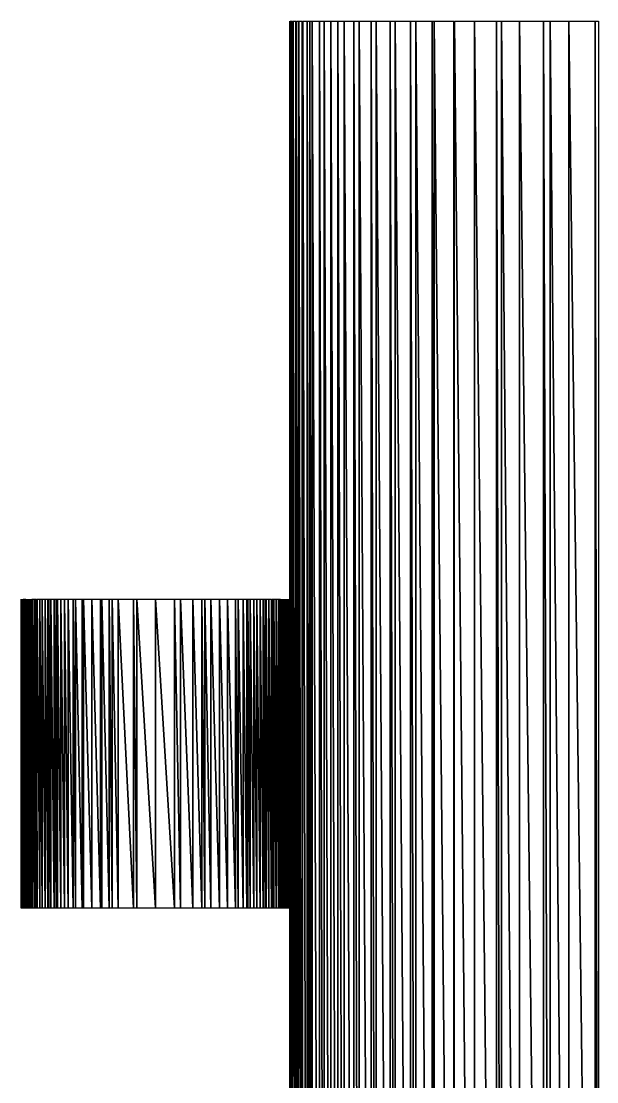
# Model space of a CAD drawing. Extents: x 0 to 4200, y 0 to 2970.
# Drawn here: x 3931.4 to 3940.03, y 324.62 to 340.51 of the extents above; entities that cross this region are included whole.
import ezdxf

# ---------------------------------------------------------------- set-up
doc = ezdxf.new("R2010")
doc.units = 0
doc.layers.get('0').update_dxf_attribs({"linetype": 'CONTINUOUS'})

msp = doc.modelspace()

# ---------------------------------------------------------------- linework, layer by layer
at = {"color": 7, "linetype": 'CONTINUOUS'}
for points in [[(3935.430708, 313.394626), (3935.430708, 340.511277), (3935.43071, 313.385922)], [(3935.43071, 313.385922), (3935.430708, 340.511277), (3935.43071, 313.385922)], [(3935.43071, 313.385922), (3935.43071, 340.511277), (3935.430967, 313.332854), (3935.43071, 313.385922)], [(3935.430967, 313.332854), (3935.43071, 340.511277), (3935.430967, 313.332854)], [(3935.430967, 313.332854), (3935.430967, 340.511277), (3935.43635, 313.123775), (3935.430967, 313.332854)], [(3935.43635, 313.123775), (3935.430967, 340.511277), (3935.43635, 313.123775)], [(3935.43635, 313.123775), (3935.43635, 340.511277), (3935.43636, 313.123643)], [(3935.43636, 313.123643), (3935.43635, 340.511277), (3935.43636, 313.123643)], [(3935.43636, 313.123643), (3935.43636, 340.511277), (3935.453077, 312.911018), (3935.43636, 313.123643)], [(3935.453077, 312.911018), (3935.43636, 340.511277), (3935.453077, 340.511277), (3935.453077, 312.911018)], [(3935.453077, 312.911018), (3935.453077, 340.511277), (3935.468019, 312.720969), (3935.453077, 312.911018)], [(3935.468019, 312.720969), (3935.453077, 340.511277), (3935.468019, 340.511277), (3935.468019, 312.720969)], [(3935.468019, 312.720969), (3935.468019, 340.511277), (3935.480503, 312.640803), (3935.468019, 312.720969)], [(3935.480503, 312.640803), (3935.468019, 340.511277), (3935.480503, 312.640803)], [(3935.480503, 312.640803), (3935.480503, 340.511277), (3935.51828, 312.398207), (3935.480503, 312.640803)], [(3935.51828, 312.398207), (3935.480503, 340.511277), (3935.51828, 340.511277), (3935.51828, 312.398207)], [(3935.51828, 312.398207), (3935.51828, 340.511277), (3935.527552, 312.338661), (3935.51828, 312.398207)], [(3935.527552, 312.338661), (3935.51828, 340.511277), (3935.527552, 312.338661)], [(3935.527552, 312.338661), (3935.527552, 340.511277), (3935.566052, 312.179275), (3935.527552, 312.338661)], [(3935.566052, 312.179275), (3935.527552, 340.511277), (3935.566052, 340.511277), (3935.566052, 312.179275)], [(3935.566052, 312.179275), (3935.566052, 340.511277), (3935.614939, 311.976882), (3935.566052, 312.179275)], [(3935.614939, 311.976882), (3935.566052, 340.511277), (3935.614939, 340.511277), (3935.614939, 311.976882)], [(3935.614939, 311.976882), (3935.614939, 340.511277), (3935.623461, 311.951646), (3935.614939, 311.976882)], [(3935.623461, 311.951646), (3935.614939, 340.511277), (3935.623461, 311.951646)], [(3935.623461, 311.951646), (3935.623461, 340.511277), (3935.690151, 311.754164), (3935.623461, 311.951646)], [(3935.690151, 311.754164), (3935.623461, 340.511277), (3935.690151, 340.511277), (3935.690151, 311.754164)], [(3935.690151, 311.754164), (3935.690151, 340.511277), (3935.730169, 311.635665), (3935.690151, 311.754164)], [(3935.730169, 311.635665), (3935.690151, 340.511277), (3935.730169, 340.511277), (3935.730169, 311.635665)], [(3935.730169, 311.635665), (3935.730169, 340.511277), (3935.765765, 311.555889), (3935.730169, 311.635665)], [(3935.765765, 311.555889), (3935.730169, 340.511277), (3935.765765, 340.511277), (3935.765765, 311.555889)], [(3935.765765, 311.555889), (3935.765765, 340.511277), (3935.873231, 311.315042), (3935.765765, 311.555889)], [(3935.873231, 311.315042), (3935.765765, 340.511277), (3935.873231, 340.511277), (3935.873231, 311.315042)], [(3935.873231, 311.315042), (3935.873231, 340.511277), (3935.942336, 311.193726), (3935.873231, 311.315042)], [(3935.942336, 311.193726), (3935.873231, 340.511277), (3935.942336, 340.511277), (3935.942336, 311.193726)], [(3935.942336, 311.193726), (3935.942336, 340.511277), (3936.044117, 311.015046), (3935.942336, 311.193726)], [(3936.044117, 311.015046), (3935.942336, 340.511277), (3936.044117, 340.511277), (3936.044117, 311.015046)], [(3936.044117, 311.015046), (3936.044117, 340.511277), (3936.150318, 310.865744), (3936.044117, 311.015046)], [(3936.150318, 310.865744), (3936.044117, 340.511277), (3936.150318, 340.511277), (3936.150318, 310.865744)], [(3936.150318, 310.865744), (3936.150318, 340.511277), (3936.242815, 310.735709), (3936.150318, 310.865744)], [(3936.242815, 310.735709), (3936.150318, 340.511277), (3936.242815, 340.511277), (3936.242815, 310.735709)], [(3936.242815, 310.735709), (3936.242815, 340.511277), (3936.386857, 310.571226), (3936.242815, 310.735709)], [(3936.386857, 310.571226), (3936.242815, 340.511277), (3936.386857, 340.511277), (3936.386857, 310.571226)], [(3936.386857, 310.571226), (3936.386857, 340.511277), (3936.469316, 310.477064), (3936.386857, 310.571226)], [(3936.469316, 310.477064), (3936.386857, 340.511277), (3936.469316, 340.511277), (3936.469316, 310.477064)], [(3936.469316, 310.477064), (3936.469316, 340.511277), (3936.649095, 310.308859), (3936.469316, 310.477064)], [(3936.649095, 310.308859), (3936.469316, 340.511277), (3936.649095, 340.511277), (3936.649095, 310.308859)], [(3936.649095, 310.308859), (3936.649095, 340.511277), (3936.72361, 310.239143), (3936.649095, 310.308859)], [(3936.72361, 310.239143), (3936.649095, 340.511277), (3936.72361, 340.511277), (3936.72361, 310.239143)], [(3936.72361, 310.239143), (3936.72361, 340.511277), (3936.934179, 310.07703), (3936.72361, 310.239143)], [(3936.934179, 310.07703), (3936.72361, 340.511277), (3936.934179, 340.511277), (3936.934179, 310.07703)], [(3936.934179, 310.07703), (3936.934179, 340.511277), (3937.005685, 310.021978), (3936.934179, 310.07703)], [(3937.005685, 310.021978), (3936.934179, 340.511277), (3937.005685, 340.511277), (3937.005685, 310.021978)], [(3937.005685, 310.021978), (3937.005685, 340.511277), (3937.239252, 309.873949), (3937.005685, 310.021978)], [(3937.239252, 309.873949), (3937.005685, 340.511277), (3937.239252, 340.511277), (3937.239252, 309.873949)], [(3937.239252, 309.873949), (3937.239252, 340.511277), (3937.315533, 309.825603), (3937.239252, 309.873949)], [(3937.315533, 309.825603), (3937.239252, 340.511277), (3937.315533, 340.511277), (3937.315533, 309.825603)], [(3937.315533, 309.825603), (3937.315533, 340.511277), (3937.561458, 309.692486), (3937.315533, 309.825603)], [(3937.561458, 309.692486), (3937.315533, 340.511277), (3937.561458, 340.511277), (3937.561458, 309.692486)], [(3937.561458, 309.692486), (3937.561458, 340.511277), (3937.592572, 309.675644), (3937.561458, 309.692486)], [(3937.592572, 309.675644), (3937.561458, 340.511277), (3937.592572, 340.511277), (3937.592572, 309.675644)], [(3937.592572, 309.675644), (3937.592572, 340.511277), (3937.886483, 309.535417), (3937.592572, 309.675644)], [(3937.886483, 309.535417), (3937.592572, 340.511277), (3937.886483, 340.511277), (3937.886483, 309.535417)], [(3937.886483, 309.535417), (3937.886483, 340.511277), (3937.897942, 309.530605)], [(3937.897942, 309.530605), (3937.886483, 340.511277), (3937.897942, 309.530605)], [(3937.897942, 309.530605), (3937.897942, 340.511277), (3938.197258, 309.404913), (3937.897942, 309.530605)], [(3938.197258, 309.404913), (3937.897942, 340.511277), (3938.197258, 340.511277), (3938.197258, 309.404913)], [(3938.197258, 309.404913), (3938.197258, 340.511277), (3938.524889, 309.284125), (3938.197258, 309.404913)], [(3938.524889, 309.284125), (3938.197258, 340.511277), (3938.524889, 340.511277), (3938.524889, 309.284125)], [(3938.524889, 309.284125), (3938.524889, 340.511277), (3938.602322, 309.259156), (3938.524889, 309.284125)], [(3938.602322, 309.259156), (3938.524889, 340.511277), (3938.602322, 340.511277), (3938.602322, 309.259156)], [(3938.602322, 309.259156), (3938.602322, 340.511277), (3938.869366, 309.173045), (3938.602322, 309.259156)], [(3938.869366, 309.173045), (3938.602322, 340.511277), (3938.869366, 340.511277), (3938.869366, 309.173045)], [(3938.869366, 309.173045), (3938.869366, 340.511277), (3939.230682, 309.071665), (3938.869366, 309.173045)], [(3939.230682, 309.071665), (3938.869366, 340.511277), (3939.230682, 340.511277), (3939.230682, 309.071665)], [(3939.230682, 309.071665), (3939.230682, 340.511277), (3939.329547, 309.047693), (3939.230682, 309.071665)], [(3939.329547, 309.047693), (3939.230682, 340.511277), (3939.329547, 340.511277), (3939.329547, 309.047693)], [(3939.329547, 309.047693), (3939.329547, 340.511277), (3939.608827, 308.979977), (3939.329547, 309.047693)], [(3939.608827, 308.979977), (3939.329547, 340.511277), (3939.608827, 340.511277), (3939.608827, 308.979977)], [(3939.608827, 308.979977), (3939.608827, 340.511277), (3940.003793, 308.897974), (3939.608827, 308.979977)], [(3940.003793, 308.897974), (3939.608827, 340.511277), (3940.003793, 340.511277), (3940.003793, 308.897974)], [(3940.003793, 308.897974), (3940.003793, 340.511277), (3940.056772, 308.888668), (3940.003793, 308.897974)], [(3940.056772, 308.888668), (3940.003793, 340.511277), (3940.056772, 340.511277), (3940.056772, 308.888668)], [(3931.402148, 327.284612), (3931.402148, 331.852751), (3931.402148, 327.284085)], [(3931.402148, 327.284085), (3931.402148, 331.852751), (3931.402148, 327.284085)], [(3931.402148, 327.284085), (3931.402148, 331.852751), (3931.402148, 327.282537)], [(3931.402148, 327.282537), (3931.402148, 331.852751), (3931.402148, 327.282537)], [(3931.402148, 327.282537), (3931.402148, 331.852751), (3931.402148, 327.279969)], [(3931.402148, 327.279969), (3931.402148, 331.852751), (3931.402148, 327.279969)], [(3931.402148, 327.279969), (3931.402148, 331.852751), (3931.402148, 327.276379)], [(3931.402148, 327.276379), (3931.402148, 331.852751), (3931.402148, 327.276379)], [(3931.402148, 327.276379), (3931.402148, 331.852751), (3931.402149, 327.271769)], [(3931.402149, 327.271769), (3931.402148, 331.852751), (3931.402149, 327.271769)], [(3931.402149, 327.266138), (3931.402149, 331.852752), (3931.402149, 327.259486)], [(3931.402149, 327.259486), (3931.402149, 331.852752), (3931.402149, 327.259486)], [(3931.402149, 327.259486), (3931.402149, 331.852752), (3931.402149, 327.251814)], [(3931.402149, 327.251814), (3931.402149, 331.852752), (3931.402149, 327.251814)], [(3931.402149, 327.251814), (3931.402149, 331.852752), (3931.402149, 327.243122)], [(3931.402149, 327.243122), (3931.402149, 331.852752), (3931.402149, 327.243122)], [(3931.402149, 327.243122), (3931.402149, 331.852752), (3931.402149, 327.233409)], [(3931.402149, 327.233409), (3931.402149, 331.852752), (3931.402149, 327.233409)], [(3931.402149, 327.233409), (3931.402149, 331.852752), (3931.402149, 327.222675)], [(3931.402149, 327.222675), (3931.402149, 331.852752), (3931.402149, 327.222675)], [(3931.402149, 327.22268), (3931.402149, 331.852752), (3931.40288, 327.22268)], [(3931.40288, 327.22268), (3931.402149, 331.852752), (3931.40288, 327.22268)], [(3931.402149, 327.271769), (3931.402149, 331.852751), (3931.402149, 327.266138)], [(3931.402149, 327.266138), (3931.402149, 331.852751), (3931.402149, 327.266138)], [(3931.40288, 327.22268), (3931.40288, 331.853228), (3931.407641, 327.222679)], [(3931.407641, 327.222679), (3931.40288, 331.853228), (3931.407641, 327.222679)], [(3931.407641, 327.222679), (3931.407641, 331.853228), (3931.416726, 327.222679)], [(3931.416726, 327.222679), (3931.407641, 331.853228), (3931.416726, 327.222679)], [(3931.416726, 327.222679), (3931.416726, 331.853228), (3931.430012, 327.222678)], [(3931.430012, 327.222678), (3931.416726, 331.853228), (3931.430012, 327.222678)], [(3931.430012, 327.222678), (3931.430012, 331.853228), (3931.447375, 327.222677), (3931.430012, 327.222678)], [(3931.447375, 327.222677), (3931.430012, 331.853228), (3931.447375, 331.853228), (3931.447375, 327.222677)], [(3931.447375, 327.222677), (3931.447375, 331.853228), (3931.472086, 327.222675), (3931.447375, 327.222677)], [(3931.472086, 327.222675), (3931.447375, 331.853228), (3931.472086, 331.853228), (3931.472086, 327.222675)], [(3931.472086, 327.222675), (3931.472086, 331.853228), (3931.482636, 327.222675)], [(3931.482636, 327.222675), (3931.472086, 331.853228), (3931.482636, 327.222675)], [(3931.482636, 327.222675), (3931.482636, 331.853228), (3931.493839, 327.222675)], [(3931.493839, 327.222675), (3931.482636, 331.853228), (3931.493839, 327.222675)], [(3931.493839, 327.222675), (3931.493839, 331.853228), (3931.493876, 327.222675)], [(3931.493876, 327.222675), (3931.493839, 331.853228), (3931.493876, 327.222675)], [(3931.493876, 327.222675), (3931.493876, 331.853228), (3931.505797, 327.222675)], [(3931.505797, 327.222675), (3931.493876, 331.853228), (3931.505797, 327.222675)], [(3931.505797, 327.222675), (3931.505797, 331.853228), (3931.518388, 327.222675)], [(3931.518388, 327.222675), (3931.505797, 331.853228), (3931.518388, 327.222675)], [(3931.518388, 327.222675), (3931.518388, 331.853228), (3931.531641, 327.222675)], [(3931.531641, 327.222675), (3931.518388, 331.853228), (3931.531641, 327.222675)], [(3931.531641, 327.222675), (3931.531641, 331.853228), (3931.545546, 327.222675)], [(3931.545546, 327.222675), (3931.531641, 331.853228), (3931.545546, 327.222675)], [(3931.545546, 327.222675), (3931.545546, 331.853228), (3931.555129, 327.222675)], [(3931.555129, 327.222675), (3931.545546, 331.853228), (3931.555129, 327.222675)], [(3931.555129, 327.222675), (3931.555129, 331.853228), (3931.560092, 327.222675)], [(3931.560092, 327.222675), (3931.555129, 331.853228), (3931.560092, 327.222675)], [(3931.560092, 327.222675), (3931.560092, 331.853228), (3931.57527, 327.222675), (3931.560092, 327.222675)], [(3931.57527, 327.222675), (3931.560092, 331.853228), (3931.57527, 331.853228), (3931.57527, 327.222675)], [(3931.57527, 327.222675), (3931.57527, 331.853228), (3931.607484, 327.222675), (3931.57527, 327.222675)], [(3931.607484, 327.222675), (3931.57527, 331.853228), (3931.607484, 331.853228), (3931.607484, 327.222675)], [(3931.607484, 327.222675), (3931.607484, 331.853228), (3931.630256, 327.222675), (3931.607484, 327.222675)], [(3931.630256, 327.222675), (3931.607484, 331.853228), (3931.630256, 331.853228), (3931.630256, 327.222675)], [(3931.630256, 327.222675), (3931.630256, 331.853228), (3931.64211, 327.222675)], [(3931.64211, 327.222675), (3931.630256, 331.853228), (3931.64211, 327.222675)], [(3931.64211, 327.222675), (3931.64211, 331.853228), (3931.67907, 327.222675), (3931.64211, 327.222675)], [(3931.67907, 327.222675), (3931.64211, 331.853228), (3931.67907, 331.853228), (3931.67907, 327.222675)], [(3931.67907, 327.222675), (3931.67907, 331.853228), (3931.718234, 327.222675), (3931.67907, 327.222675)], [(3931.718234, 327.222675), (3931.67907, 331.853228), (3931.718234, 331.853228), (3931.718234, 327.222675)], [(3931.718234, 327.222675), (3931.718234, 331.853228), (3931.718285, 327.222675)], [(3931.718285, 327.222675), (3931.718234, 331.853228), (3931.718285, 327.222675)], [(3931.718285, 327.222675), (3931.718285, 331.853228), (3931.759679, 327.222675), (3931.718285, 327.222675)], [(3931.759679, 327.222675), (3931.718285, 331.853228), (3931.759679, 331.853228), (3931.759679, 327.222675)], [(3931.759679, 327.222675), (3931.759679, 331.853228), (3931.803173, 327.222675), (3931.759679, 327.222675)], [(3931.803173, 327.222675), (3931.759679, 331.853228), (3931.803173, 331.853228), (3931.803173, 327.222675)], [(3931.803173, 327.222675), (3931.803173, 331.853228), (3931.818072, 327.222675), (3931.803173, 327.222675)], [(3931.818072, 327.222675), (3931.803173, 331.853228), (3931.818072, 331.853228), (3931.818072, 327.222675)], [(3931.818072, 327.222675), (3931.818072, 331.853228), (3931.84869, 327.222675), (3931.818072, 327.222675)], [(3931.84869, 327.222675), (3931.818072, 331.853228), (3931.84869, 331.853228), (3931.84869, 327.222675)], [(3931.84869, 327.222675), (3931.84869, 331.853228), (3931.896152, 327.222675), (3931.84869, 327.222675)], [(3931.896152, 327.222675), (3931.84869, 331.853228), (3931.896152, 331.853228), (3931.896152, 327.222675)], [(3931.896152, 327.222675), (3931.896152, 331.853228), (3931.928782, 327.222675), (3931.896152, 327.222675)], [(3931.928782, 327.222675), (3931.896152, 331.853228), (3931.928782, 331.853228), (3931.928782, 327.222675)], [(3931.928782, 327.222675), (3931.928782, 331.853228), (3931.945481, 327.222675), (3931.928782, 327.222675)], [(3931.945481, 327.222675), (3931.928782, 331.853228), (3931.945481, 331.853228), (3931.945481, 327.222675)], [(3931.945481, 327.222675), (3931.945481, 331.853228), (3931.996599, 327.222675), (3931.945481, 327.222675)], [(3931.996599, 327.222675), (3931.945481, 331.853228), (3931.996599, 331.853228), (3931.996599, 327.222675)], [(3931.996599, 327.222675), (3931.996599, 331.853228), (3932.049377, 327.222675), (3931.996599, 327.222675)], [(3932.049377, 327.222675), (3931.996599, 331.853228), (3932.049377, 331.853228), (3932.049377, 327.222675)], [(3932.049377, 327.222675), (3932.049377, 331.853228), (3932.049429, 327.222675)], [(3932.049429, 327.222675), (3932.049377, 331.853228), (3932.049429, 327.222675)], [(3932.049429, 327.222675), (3932.049429, 331.853228), (3932.103892, 327.222675), (3932.049429, 327.222675)], [(3932.103892, 327.222675), (3932.049429, 331.853228), (3932.103892, 331.853228), (3932.103892, 327.222675)], [(3932.103892, 327.222675), (3932.103892, 331.853228), (3932.178868, 327.222675), (3932.103892, 327.222675)], [(3932.178868, 327.222675), (3932.103892, 331.853228), (3932.178868, 331.853228), (3932.178868, 327.222675)], [(3932.178868, 327.222675), (3932.178868, 331.853228), (3932.217408, 327.222675), (3932.178868, 327.222675)], [(3932.217408, 327.222675), (3932.178868, 331.853228), (3932.217408, 331.853228), (3932.217408, 327.222675)], [(3932.217408, 327.222675), (3932.217408, 331.853228), (3932.316266, 327.222675), (3932.217408, 327.222675)], [(3932.316266, 327.222675), (3932.217408, 331.853228), (3932.316266, 331.853228), (3932.316266, 327.222675)], [(3932.316266, 327.222675), (3932.316266, 331.853228), (3932.336526, 327.222675), (3932.316266, 327.222675)], [(3932.336526, 327.222675), (3932.316266, 331.853228), (3932.336526, 331.853228), (3932.336526, 327.222675)], [(3932.336526, 327.222675), (3932.336526, 331.853228), (3932.460582, 327.222675), (3932.336526, 327.222675)], [(3932.460582, 327.222675), (3932.336526, 331.853228), (3932.460582, 331.853228), (3932.460582, 327.222675)], [(3932.460582, 327.222675), (3932.460582, 331.853228), (3932.460623, 327.222675)], [(3932.460623, 327.222675), (3932.460582, 331.853228), (3932.460623, 327.222675)], [(3932.460623, 327.222675), (3932.460623, 331.853228), (3932.589076, 327.222675), (3932.460623, 327.222675)], [(3932.589076, 327.222675), (3932.460623, 331.853228), (3932.589076, 331.853228), (3932.589076, 327.222675)], [(3932.589076, 327.222675), (3932.589076, 331.853228), (3932.610829, 327.222675), (3932.589076, 327.222675)], [(3932.610829, 327.222675), (3932.589076, 331.853228), (3932.610829, 331.853228), (3932.610829, 327.222675)], [(3932.610829, 327.222675), (3932.610829, 331.853228), (3932.721263, 327.222675), (3932.610829, 327.222675)], [(3932.721263, 327.222675), (3932.610829, 331.853228), (3932.721263, 331.853228), (3932.721263, 327.222675)], [(3932.721263, 327.222675), (3932.721263, 331.853228), (3932.766019, 327.222675), (3932.721263, 327.222675)], [(3932.766019, 327.222675), (3932.721263, 331.853228), (3932.766019, 331.853228), (3932.766019, 327.222675)], [(3932.766019, 327.222675), (3932.766019, 331.853228), (3932.856562, 327.222675), (3932.766019, 327.222675)], [(3932.856562, 327.222675), (3932.766019, 331.853228), (3932.856562, 331.853228), (3932.856562, 327.222675)], [(3932.856562, 327.222675), (3932.856562, 331.853228), (3933.08727, 327.222675), (3932.856562, 327.222675)], [(3933.08727, 327.222675), (3932.856562, 331.853228), (3933.08727, 331.853228), (3933.08727, 327.222675)], [(3933.08727, 327.222675), (3933.08727, 331.853228), (3933.134006, 327.222675), (3933.08727, 327.222675)], [(3933.134006, 327.222675), (3933.08727, 331.853228), (3933.134006, 331.853228), (3933.134006, 327.222675)], [(3933.134006, 327.222675), (3933.134006, 331.853228), (3933.416428, 327.222675), (3933.134006, 327.222675)], [(3933.416428, 327.222675), (3933.134006, 331.853228), (3933.416428, 331.853228), (3933.416428, 327.222675)], [(3933.416428, 327.222675), (3933.416428, 331.853228), (3933.698851, 327.222675), (3933.416428, 327.222675)], [(3933.698851, 327.222675), (3933.416428, 331.853228), (3933.698851, 331.853228), (3933.698851, 327.222675)], [(3933.698851, 327.222675), (3933.698851, 331.853228), (3933.792139, 327.222675), (3933.698851, 327.222675)], [(3933.792139, 327.222675), (3933.698851, 331.853228), (3933.792139, 331.853228), (3933.792139, 327.222675)], [(3933.792139, 327.222675), (3933.792139, 331.853228), (3933.976295, 327.222675), (3933.792139, 327.222675)], [(3933.976295, 327.222675), (3933.792139, 331.853228), (3933.976295, 331.853228), (3933.976295, 327.222675)], [(3933.976295, 327.222675), (3933.976295, 331.853228), (3934.111594, 327.222675), (3933.976295, 327.222675)], [(3934.111594, 327.222675), (3933.976295, 331.853228), (3934.111594, 331.853228), (3934.111594, 327.222675)], [(3934.111594, 327.222675), (3934.111594, 331.853228), (3934.156047, 327.222675), (3934.111594, 327.222675)], [(3934.156047, 327.222675), (3934.111594, 331.853228), (3934.156047, 331.853228), (3934.156047, 327.222675)], [(3934.156047, 327.222675), (3934.156047, 331.853228), (3934.243781, 327.222675), (3934.156047, 327.222675)], [(3934.243781, 327.222675), (3934.156047, 331.853228), (3934.243781, 331.853228), (3934.243781, 327.222675)], [(3934.243781, 327.222675), (3934.243781, 331.853228), (3934.372234, 327.222675), (3934.243781, 327.222675)], [(3934.372234, 327.222675), (3934.243781, 331.853228), (3934.372234, 331.853228), (3934.372234, 327.222675)], [(3934.372234, 327.222675), (3934.372234, 331.853228), (3934.496331, 327.222675), (3934.372234, 327.222675)], [(3934.496331, 327.222675), (3934.372234, 331.853228), (3934.496331, 331.853228), (3934.496331, 327.222675)], [(3934.496331, 327.222675), (3934.496331, 331.853228), (3934.49635, 327.222675)], [(3934.49635, 327.222675), (3934.496331, 331.853228), (3934.49635, 327.222675)], [(3934.49635, 327.222675), (3934.49635, 331.853228), (3934.615448, 327.222675), (3934.49635, 327.222675)], [(3934.615448, 327.222675), (3934.49635, 331.853228), (3934.615448, 331.853228), (3934.615448, 327.222675)], [(3934.615448, 327.222675), (3934.615448, 331.853228), (3934.653961, 327.222675), (3934.615448, 327.222675)], [(3934.653961, 327.222675), (3934.615448, 331.853228), (3934.653961, 331.853228), (3934.653961, 327.222675)], [(3934.653961, 327.222675), (3934.653961, 331.853228), (3934.728965, 327.222675), (3934.653961, 327.222675)], [(3934.728965, 327.222675), (3934.653961, 331.853228), (3934.728965, 331.853228), (3934.728965, 327.222675)], [(3934.728965, 327.222675), (3934.728965, 331.853228), (3934.783428, 327.222675), (3934.728965, 327.222675)], [(3934.783428, 327.222675), (3934.728965, 331.853228), (3934.783428, 331.853228), (3934.783428, 327.222675)], [(3934.783428, 327.222675), (3934.783428, 331.853228), (3934.801246, 327.222675), (3934.783428, 327.222675)], [(3934.801246, 327.222675), (3934.783428, 331.853228), (3934.801246, 331.853228), (3934.801246, 327.222675)], [(3934.801246, 327.222675), (3934.801246, 331.853228), (3934.836258, 327.222675), (3934.801246, 327.222675)], [(3934.836258, 327.222675), (3934.801246, 331.853228), (3934.836258, 331.853228), (3934.836258, 327.222675)], [(3934.836258, 327.222675), (3934.836258, 331.853228), (3934.887376, 327.222675), (3934.836258, 327.222675)], [(3934.887376, 327.222675), (3934.836258, 331.853228), (3934.887376, 331.853228), (3934.887376, 327.222675)], [(3934.887376, 327.222675), (3934.887376, 331.853228), (3934.936705, 327.222675), (3934.887376, 327.222675)], [(3934.936705, 327.222675), (3934.887376, 331.853228), (3934.936705, 331.853228), (3934.936705, 327.222675)], [(3934.936705, 327.222675), (3934.936705, 331.853228), (3934.936728, 327.222675)], [(3934.936728, 327.222675), (3934.936705, 331.853228), (3934.936728, 327.222675)], [(3934.936728, 327.222675), (3934.936728, 331.853228), (3934.984166, 327.222675), (3934.936728, 327.222675)], [(3934.984166, 327.222675), (3934.936728, 331.853228), (3934.984166, 331.853228), (3934.984166, 327.222675)], [(3934.984166, 327.222675), (3934.984166, 331.853228), (3935.029683, 327.222675), (3934.984166, 327.222675)], [(3935.029683, 327.222675), (3934.984166, 331.853228), (3935.029683, 331.853228), (3935.029683, 327.222675)], [(3935.029683, 327.222675), (3935.029683, 331.853228), (3935.058932, 327.222675), (3935.029683, 327.222675)], [(3935.058932, 327.222675), (3935.029683, 331.853228), (3935.058932, 331.853228), (3935.058932, 327.222675)], [(3935.058932, 327.222675), (3935.058932, 331.853228), (3935.073178, 327.222675), (3935.058932, 327.222675)], [(3935.073178, 327.222675), (3935.058932, 331.853228), (3935.073178, 331.853228), (3935.073178, 327.222675)], [(3935.073178, 327.222675), (3935.073178, 331.853228), (3935.114571, 327.222675), (3935.073178, 327.222675)], [(3935.114571, 327.222675), (3935.073178, 331.853228), (3935.114571, 331.853228), (3935.114571, 327.222675)], [(3935.114571, 327.222675), (3935.114571, 331.853228), (3935.153787, 327.222675), (3935.114571, 327.222675)], [(3935.153787, 327.222675), (3935.114571, 331.853228), (3935.153787, 331.853228), (3935.153787, 327.222675)], [(3935.153787, 327.222675), (3935.153787, 331.853228), (3935.166383, 327.222675)], [(3935.166383, 327.222675), (3935.153787, 331.853228), (3935.166383, 327.222675)], [(3935.166383, 327.222675), (3935.166383, 331.853228), (3935.190747, 327.222675), (3935.166383, 327.222675)], [(3935.190747, 327.222675), (3935.166383, 331.853228), (3935.190747, 331.853228), (3935.190747, 327.222675)], [(3935.190747, 327.222675), (3935.190747, 331.853228), (3935.225372, 327.222675), (3935.190747, 327.222675)], [(3935.225372, 327.222675), (3935.190747, 331.853228), (3935.225372, 331.853228), (3935.225372, 327.222675)], [(3935.225372, 327.222675), (3935.225372, 331.853228), (3935.257586, 327.222675), (3935.225372, 327.222675)], [(3935.257586, 327.222675), (3935.225372, 331.853228), (3935.257586, 331.853228), (3935.257586, 327.222675)], [(3935.257586, 327.222675), (3935.257586, 331.853228), (3935.257606, 327.222675)], [(3935.257606, 327.222675), (3935.257586, 331.853228), (3935.257606, 327.222675)], [(3935.257606, 327.222675), (3935.257606, 331.853228), (3935.272765, 327.222675), (3935.257606, 327.222675)], [(3935.272765, 327.222675), (3935.257606, 331.853228), (3935.272765, 331.853228), (3935.272765, 327.222675)], [(3935.272765, 327.222675), (3935.272765, 331.853228), (3935.287311, 327.222675), (3935.272765, 327.222675)], [(3935.287311, 327.222675), (3935.272765, 331.853228), (3935.287311, 331.853228), (3935.287311, 327.222675)], [(3935.287311, 327.222675), (3935.287311, 331.853228), (3935.301216, 327.222675)], [(3935.301216, 327.222675), (3935.287311, 331.853228), (3935.301216, 327.222675)], [(3935.301216, 327.222675), (3935.301216, 331.853228), (3935.314468, 327.222675)], [(3935.314468, 327.222675), (3935.301216, 331.853228), (3935.314468, 327.222675)], [(3935.314468, 327.222675), (3935.314468, 331.853228), (3935.32706, 327.222675)], [(3935.32706, 327.222675), (3935.314468, 331.853228), (3935.32706, 327.222675)], [(3935.32706, 327.222675), (3935.32706, 331.853228), (3935.331125, 327.222675)], [(3935.331125, 327.222675), (3935.32706, 331.853228), (3935.331125, 327.222675)], [(3935.331125, 327.222675), (3935.331125, 331.853228), (3935.338981, 327.222675)], [(3935.338981, 327.222675), (3935.331125, 331.853228), (3935.338981, 327.222675)], [(3935.338981, 327.222675), (3935.338981, 331.853228), (3935.350221, 327.222675)], [(3935.350221, 327.222675), (3935.338981, 331.853228), (3935.350221, 327.222675)], [(3935.350221, 327.222675), (3935.350221, 331.853228), (3935.360771, 327.222675)], [(3935.360771, 327.222675), (3935.350221, 331.853228), (3935.360771, 327.222675)], [(3935.360771, 327.222675), (3935.360771, 331.853228), (3935.365783, 327.222675)], [(3935.365783, 327.222675), (3935.360771, 331.853228), (3935.365783, 327.222675)], [(3935.365783, 327.222675), (3935.365783, 331.853228), (3935.37062, 327.222675)], [(3935.37062, 327.222675), (3935.365783, 331.853228), (3935.37062, 327.222675)], [(3935.37062, 327.222675), (3935.37062, 331.853228), (3935.375279, 327.222675)], [(3935.375279, 327.222675), (3935.37062, 331.853228), (3935.375279, 327.222675)], [(3935.375279, 327.222675), (3935.375279, 331.853228), (3935.37976, 327.222675)], [(3935.37976, 327.222675), (3935.375279, 331.853228), (3935.37976, 327.222675)], [(3935.37976, 327.222675), (3935.37976, 331.853228), (3935.38406, 327.222675)], [(3935.38406, 327.222675), (3935.37976, 331.853228), (3935.38406, 327.222675)], [(3935.38406, 327.222675), (3935.38406, 331.853228), (3935.385466, 327.222675)], [(3935.385466, 327.222675), (3935.38406, 331.853228), (3935.385466, 327.222675)], [(3935.385466, 327.222675), (3935.385466, 331.853228), (3935.38818, 327.222675)], [(3935.38818, 327.222675), (3935.385466, 331.853228), (3935.38818, 327.222675)], [(3935.38818, 327.222675), (3935.38818, 331.853228), (3935.392117, 327.222675)], [(3935.392117, 327.222675), (3935.38818, 331.853228), (3935.392117, 327.222675)], [(3935.392117, 327.222675), (3935.392117, 331.853228), (3935.39587, 327.222675)], [(3935.39587, 327.222675), (3935.392117, 331.853228), (3935.39587, 327.222675)], [(3935.39587, 327.222675), (3935.39587, 331.853228), (3935.399439, 327.222675)], [(3935.399439, 327.222675), (3935.39587, 331.853228), (3935.399439, 327.222675)], [(3935.399439, 327.222675), (3935.399439, 331.853228), (3935.402822, 327.222675)], [(3935.402822, 327.222675), (3935.399439, 331.853228), (3935.402822, 327.222675)], [(3935.402822, 327.222675), (3935.402822, 331.853228), (3935.406017, 327.222675)], [(3935.406017, 327.222675), (3935.402822, 331.853228), (3935.406017, 327.222675)], [(3935.406017, 327.222675), (3935.406017, 331.853228), (3935.409025, 327.222675)], [(3935.409025, 327.222675), (3935.406017, 331.853228), (3935.409025, 327.222675)], [(3935.409025, 327.222675), (3935.409025, 331.853228), (3935.411842, 327.222675)], [(3935.411842, 327.222675), (3935.409025, 331.853228), (3935.411842, 327.222675)], [(3935.411842, 327.222675), (3935.411842, 331.853228), (3935.414469, 327.222675)], [(3935.414469, 327.222675), (3935.411842, 331.853228), (3935.414469, 327.222675)], [(3935.414469, 327.222675), (3935.414469, 331.853228), (3935.416904, 327.222675)], [(3935.416904, 327.222675), (3935.414469, 331.853228), (3935.416904, 327.222675)], [(3935.416904, 327.222675), (3935.416904, 331.853228), (3935.419145, 327.222675)], [(3935.419145, 327.222675), (3935.416904, 331.853228), (3935.419145, 327.222675)], [(3935.419145, 327.222675), (3935.419145, 331.853228), (3935.419152, 327.222675)], [(3935.419152, 327.222675), (3935.419145, 331.853228), (3935.419152, 327.222675)], [(3935.419152, 327.222675), (3935.419152, 331.853228), (3935.420193, 327.222675)], [(3935.420193, 327.222675), (3935.419152, 331.853228), (3935.420193, 327.222675)], [(3935.420193, 327.222675), (3935.420193, 331.853228), (3935.421192, 327.222675)], [(3935.421192, 327.222675), (3935.420193, 331.853228), (3935.421192, 327.222675)], [(3935.421192, 327.222675), (3935.421192, 331.853228), (3935.422142, 327.222675)], [(3935.422142, 327.222675), (3935.421192, 331.853228), (3935.422142, 327.222675)], [(3935.422142, 327.222675), (3935.422142, 331.853228), (3935.423043, 327.222675)], [(3935.423043, 327.222675), (3935.422142, 331.853228), (3935.423043, 327.222675)], [(3935.423043, 327.222675), (3935.423043, 331.853228), (3935.423895, 327.222675)], [(3935.423895, 327.222675), (3935.423043, 331.853228), (3935.423895, 327.222675)], [(3935.423895, 327.222675), (3935.423895, 331.853228), (3935.424697, 327.222675)], [(3935.424697, 327.222675), (3935.423895, 331.853228), (3935.424697, 327.222675)], [(3935.424697, 327.222675), (3935.424697, 331.853228), (3935.42545, 327.222675)], [(3935.42545, 327.222675), (3935.424697, 331.853228), (3935.42545, 327.222675)], [(3935.42545, 327.222675), (3935.42545, 331.853228), (3935.426154, 327.222675)], [(3935.426154, 327.222675), (3935.42545, 331.853228), (3935.426154, 327.222675)], [(3935.426154, 327.222675), (3935.426154, 331.853228), (3935.426487, 327.222675)], [(3935.426487, 327.222675), (3935.426154, 331.853228), (3935.426487, 327.222675)], [(3935.426487, 327.222675), (3935.426487, 331.853228), (3935.426807, 327.222675)], [(3935.426807, 327.222675), (3935.426487, 331.853228), (3935.426807, 327.222675)], [(3935.426807, 327.222675), (3935.426807, 331.853228), (3935.427115, 327.222675)], [(3935.427115, 327.222675), (3935.426807, 331.853228), (3935.427115, 327.222675)], [(3935.427115, 327.222675), (3935.427115, 331.853228), (3935.427411, 327.222675)], [(3935.427411, 327.222675), (3935.427115, 331.853228), (3935.427411, 327.222675)], [(3935.427411, 327.222675), (3935.427411, 331.853228), (3935.427693, 327.222675)], [(3935.427693, 327.222675), (3935.427411, 331.853228), (3935.427693, 327.222675)], [(3935.427693, 327.222675), (3935.427693, 331.853228), (3935.427964, 327.222675)], [(3935.427964, 327.222675), (3935.427693, 331.853228), (3935.427964, 327.222675)], [(3935.427964, 327.222675), (3935.427964, 331.853228), (3935.428222, 327.222675)], [(3935.428222, 327.222675), (3935.427964, 331.853228), (3935.428222, 327.222675)], [(3935.428222, 327.222675), (3935.428222, 331.853228), (3935.428467, 327.222675)], [(3935.428467, 327.222675), (3935.428222, 331.853228), (3935.428467, 327.222675)], [(3935.428467, 327.222675), (3935.428467, 331.853228), (3935.428699, 327.222675)], [(3935.428699, 327.222675), (3935.428467, 331.853228), (3935.428699, 327.222675)], [(3935.428699, 327.222675), (3935.428699, 331.853228), (3935.428919, 327.222675)], [(3935.428919, 327.222675), (3935.428699, 331.853228), (3935.428919, 327.222675)], [(3935.428919, 327.222675), (3935.428919, 331.853228), (3935.429127, 327.222675)], [(3935.429127, 327.222675), (3935.428919, 331.853228), (3935.429127, 327.222675)], [(3935.429127, 327.222675), (3935.429127, 331.853228), (3935.429321, 327.222675)], [(3935.429321, 327.222675), (3935.429127, 331.853228), (3935.429321, 327.222675)], [(3935.429321, 327.222675), (3935.429321, 331.853228), (3935.429503, 327.222675)], [(3935.429503, 327.222675), (3935.429321, 331.853228), (3935.429503, 327.222675)], [(3935.429503, 327.222675), (3935.429503, 331.853228), (3935.429672, 327.222675)], [(3935.429672, 327.222675), (3935.429503, 331.853228), (3935.429672, 327.222675)], [(3935.429672, 327.222675), (3935.429672, 331.853228), (3935.429829, 327.222675)], [(3935.429829, 327.222675), (3935.429672, 331.853228), (3935.429829, 327.222675)], [(3935.429829, 327.222675), (3935.429829, 331.853228), (3935.429973, 327.222675)], [(3935.429973, 327.222675), (3935.429829, 331.853228), (3935.429973, 327.222675)], [(3935.429973, 327.222675), (3935.429973, 331.853228), (3935.43004, 327.222675)], [(3935.43004, 327.222675), (3935.429973, 331.853228), (3935.43004, 327.222675)], [(3935.43004, 327.222675), (3935.43004, 331.853228), (3935.430104, 327.222675)], [(3935.430104, 327.222675), (3935.43004, 331.853228), (3935.430104, 327.222675)], [(3935.430104, 327.222675), (3935.430104, 331.853228), (3935.430164, 327.222675)], [(3935.430164, 327.222675), (3935.430104, 331.853228), (3935.430164, 327.222675)], [(3935.430164, 327.222675), (3935.430164, 331.853228), (3935.430222, 327.222675)], [(3935.430222, 327.222675), (3935.430164, 331.853228), (3935.430222, 327.222675)], [(3935.430222, 327.222675), (3935.430222, 331.853228), (3935.430276, 327.222675)], [(3935.430276, 327.222675), (3935.430222, 331.853228), (3935.430276, 327.222675)], [(3935.430276, 327.222675), (3935.430276, 331.853228), (3935.430327, 327.222675)], [(3935.430327, 327.222675), (3935.430276, 331.853228), (3935.430327, 327.222675)], [(3935.430327, 327.222675), (3935.430327, 331.853228), (3935.430375, 327.222675)], [(3935.430375, 327.222675), (3935.430327, 331.853228), (3935.430375, 327.222675)], [(3935.430375, 327.222675), (3935.430375, 331.853228), (3935.43042, 327.222675)], [(3935.43042, 327.222675), (3935.430375, 331.853228), (3935.43042, 327.222675)], [(3935.43042, 327.222675), (3935.43042, 331.853228), (3935.430441, 327.222675)], [(3935.430441, 327.222675), (3935.43042, 331.853228), (3935.430441, 327.222675)], [(3935.430441, 327.222675), (3935.430441, 331.853228), (3935.430462, 327.222675)], [(3935.430462, 327.222675), (3935.430441, 331.853228), (3935.430462, 327.222675)], [(3935.430462, 327.222675), (3935.430462, 331.853228), (3935.430481, 327.222675)], [(3935.430481, 327.222675), (3935.430462, 331.853228), (3935.430481, 327.222675)], [(3935.430481, 327.222675), (3935.430481, 331.853228), (3935.4305, 327.222675)], [(3935.4305, 327.222675), (3935.430481, 331.853228), (3935.4305, 327.222675)], [(3935.4305, 327.222675), (3935.4305, 331.853228), (3935.430518, 327.222675)], [(3935.430518, 327.222675), (3935.4305, 331.853228), (3935.430518, 327.222675)], [(3935.430518, 327.222675), (3935.430518, 331.853228), (3935.430535, 327.222675)], [(3935.430535, 327.222675), (3935.430518, 331.853228), (3935.430535, 327.222675)], [(3935.430535, 327.222675), (3935.430535, 331.853228), (3935.430551, 327.222675)], [(3935.430551, 327.222675), (3935.430535, 331.853228), (3935.430551, 327.222675)], [(3935.430551, 327.222675), (3935.430551, 331.853228), (3935.430567, 327.222675)], [(3935.430567, 327.222675), (3935.430551, 331.853228), (3935.430567, 327.222675)], [(3935.430567, 327.222675), (3935.430567, 331.853228), (3935.430581, 327.222675)], [(3935.430581, 327.222675), (3935.430567, 331.853228), (3935.430581, 327.222675)], [(3935.430581, 327.222675), (3935.430581, 331.853228), (3935.430595, 327.222675)], [(3935.430595, 327.222675), (3935.430581, 331.853228), (3935.430595, 327.222675)], [(3935.430595, 327.222675), (3935.430595, 331.853228), (3935.430608, 327.222675)], [(3935.430608, 327.222675), (3935.430595, 331.853228), (3935.430608, 327.222675)], [(3935.430608, 327.222675), (3935.430608, 331.853228), (3935.430621, 327.222675)], [(3935.430621, 327.222675), (3935.430608, 331.853228), (3935.430621, 327.222675)], [(3935.430621, 327.222675), (3935.430621, 331.853228), (3935.430632, 327.222675)], [(3935.430632, 327.222675), (3935.430621, 331.853228), (3935.430632, 327.222675)], [(3935.430632, 327.222675), (3935.430632, 331.853228), (3935.430643, 327.222675)], [(3935.430643, 327.222675), (3935.430632, 331.853228), (3935.430643, 327.222675)], [(3935.430643, 327.222675), (3935.430643, 331.853228), (3935.430653, 327.222675)], [(3935.430653, 327.222675), (3935.430643, 331.853228), (3935.430653, 327.222675)], [(3935.430653, 327.222675), (3935.430653, 331.853228), (3935.430662, 327.222675)], [(3935.430662, 327.222675), (3935.430653, 331.853228), (3935.430662, 327.222675)], [(3935.430662, 327.222675), (3935.430662, 331.853228), (3935.430666, 327.222675)], [(3935.430666, 327.222675), (3935.430662, 331.853228), (3935.430666, 327.222675)], [(3935.430666, 327.222675), (3935.430666, 331.853228), (3935.43067, 327.222675)], [(3935.43067, 327.222675), (3935.430666, 331.853228), (3935.43067, 327.222675)], [(3935.43067, 327.222675), (3935.43067, 331.853228), (3935.430674, 327.222675)], [(3935.430674, 327.222675), (3935.43067, 331.853228), (3935.430674, 327.222675)], [(3935.430674, 327.222675), (3935.430674, 331.853228), (3935.430678, 327.222675)], [(3935.430678, 327.222675), (3935.430674, 331.853228), (3935.430678, 327.222675)], [(3935.430678, 327.222675), (3935.430678, 331.853228), (3935.430681, 327.222675)], [(3935.430681, 327.222675), (3935.430678, 331.853228), (3935.430681, 327.222675)], [(3935.430681, 327.222675), (3935.430681, 331.853228), (3935.430684, 327.222675)], [(3935.430684, 327.222675), (3935.430681, 331.853228), (3935.430684, 327.222675)], [(3935.430684, 327.222675), (3935.430684, 331.853228), (3935.430687, 327.222675)], [(3935.430687, 327.222675), (3935.430684, 331.853228), (3935.430687, 327.222675)], [(3935.430687, 327.222675), (3935.430687, 331.853228), (3935.43069, 327.222675)], [(3935.43069, 327.222675), (3935.430687, 331.853228), (3935.43069, 327.222675)], [(3935.43069, 327.222675), (3935.43069, 331.853228), (3935.430691, 327.222675)], [(3935.430691, 327.222675), (3935.43069, 331.853228), (3935.430691, 327.222675)], [(3935.430691, 327.222675), (3935.430691, 331.853228), (3935.430693, 327.222675)], [(3935.430693, 327.222675), (3935.430691, 331.853228), (3935.430693, 327.222675)], [(3935.430693, 327.222675), (3935.430693, 331.853228), (3935.430694, 327.222675)], [(3935.430694, 327.222675), (3935.430693, 331.853228), (3935.430694, 327.222675)], [(3935.430694, 327.222675), (3935.430694, 331.853228), (3935.430695, 327.222675)], [(3935.430695, 327.222675), (3935.430694, 331.853228), (3935.430695, 327.222675)], [(3935.430695, 327.222675), (3935.430695, 331.853228), (3935.430696, 327.222675)], [(3935.430696, 327.222675), (3935.430695, 331.853228), (3935.430696, 327.222675)], [(3935.430696, 327.222675), (3935.430696, 331.853228), (3935.430697, 327.222675)], [(3935.430697, 327.222675), (3935.430696, 331.853228), (3935.430697, 327.222675)], [(3935.430697, 327.222675), (3935.430697, 331.853228), (3935.430698, 327.222675)], [(3935.430698, 327.222675), (3935.430697, 331.853228), (3935.430698, 327.222675)], [(3935.430698, 327.222675), (3935.430698, 331.853228), (3935.430699, 327.222675)], [(3935.430699, 327.222675), (3935.430698, 331.853228), (3935.430699, 327.222675)], [(3935.430699, 327.222675), (3935.430699, 331.853228), (3935.4307, 327.222675)], [(3935.4307, 327.222675), (3935.430699, 331.853228), (3935.4307, 327.222675)], [(3935.4307, 327.222675), (3935.4307, 331.853228), (3935.430701, 327.222675)], [(3935.430701, 327.222675), (3935.4307, 331.853228), (3935.430701, 327.222675)], [(3935.430701, 327.222675), (3935.430701, 331.853228), (3935.430702, 327.222675)], [(3935.430702, 327.222675), (3935.430701, 331.853228), (3935.430702, 327.222675)], [(3935.430702, 327.222675), (3935.430702, 331.853228), (3935.430703, 327.222675)], [(3935.430703, 327.222675), (3935.430702, 331.853228), (3935.430703, 327.222675)], [(3935.430703, 327.222675), (3935.430703, 331.853228), (3935.430704, 327.222675)], [(3935.430704, 327.222675), (3935.430703, 331.853228), (3935.430704, 327.222675)], [(3935.430704, 327.222675), (3935.430704, 331.853228), (3935.430704, 327.222675)], [(3935.430704, 327.222675), (3935.430704, 331.853228), (3935.430704, 327.222675)], [(3935.430704, 327.222675), (3935.430704, 331.853228), (3935.430705, 327.222675)], [(3935.430705, 327.222675), (3935.430704, 331.853228), (3935.430705, 327.222675)], [(3935.430705, 327.222675), (3935.430705, 331.853228), (3935.430708, 327.16104), (3935.430705, 327.222675)], [(3935.430708, 327.16104), (3935.430705, 331.853228), (3935.430708, 327.16104)]]:
    msp.add_lwpolyline(points, close=True, dxfattribs=at)

doc.saveas('drawing.dxf')
